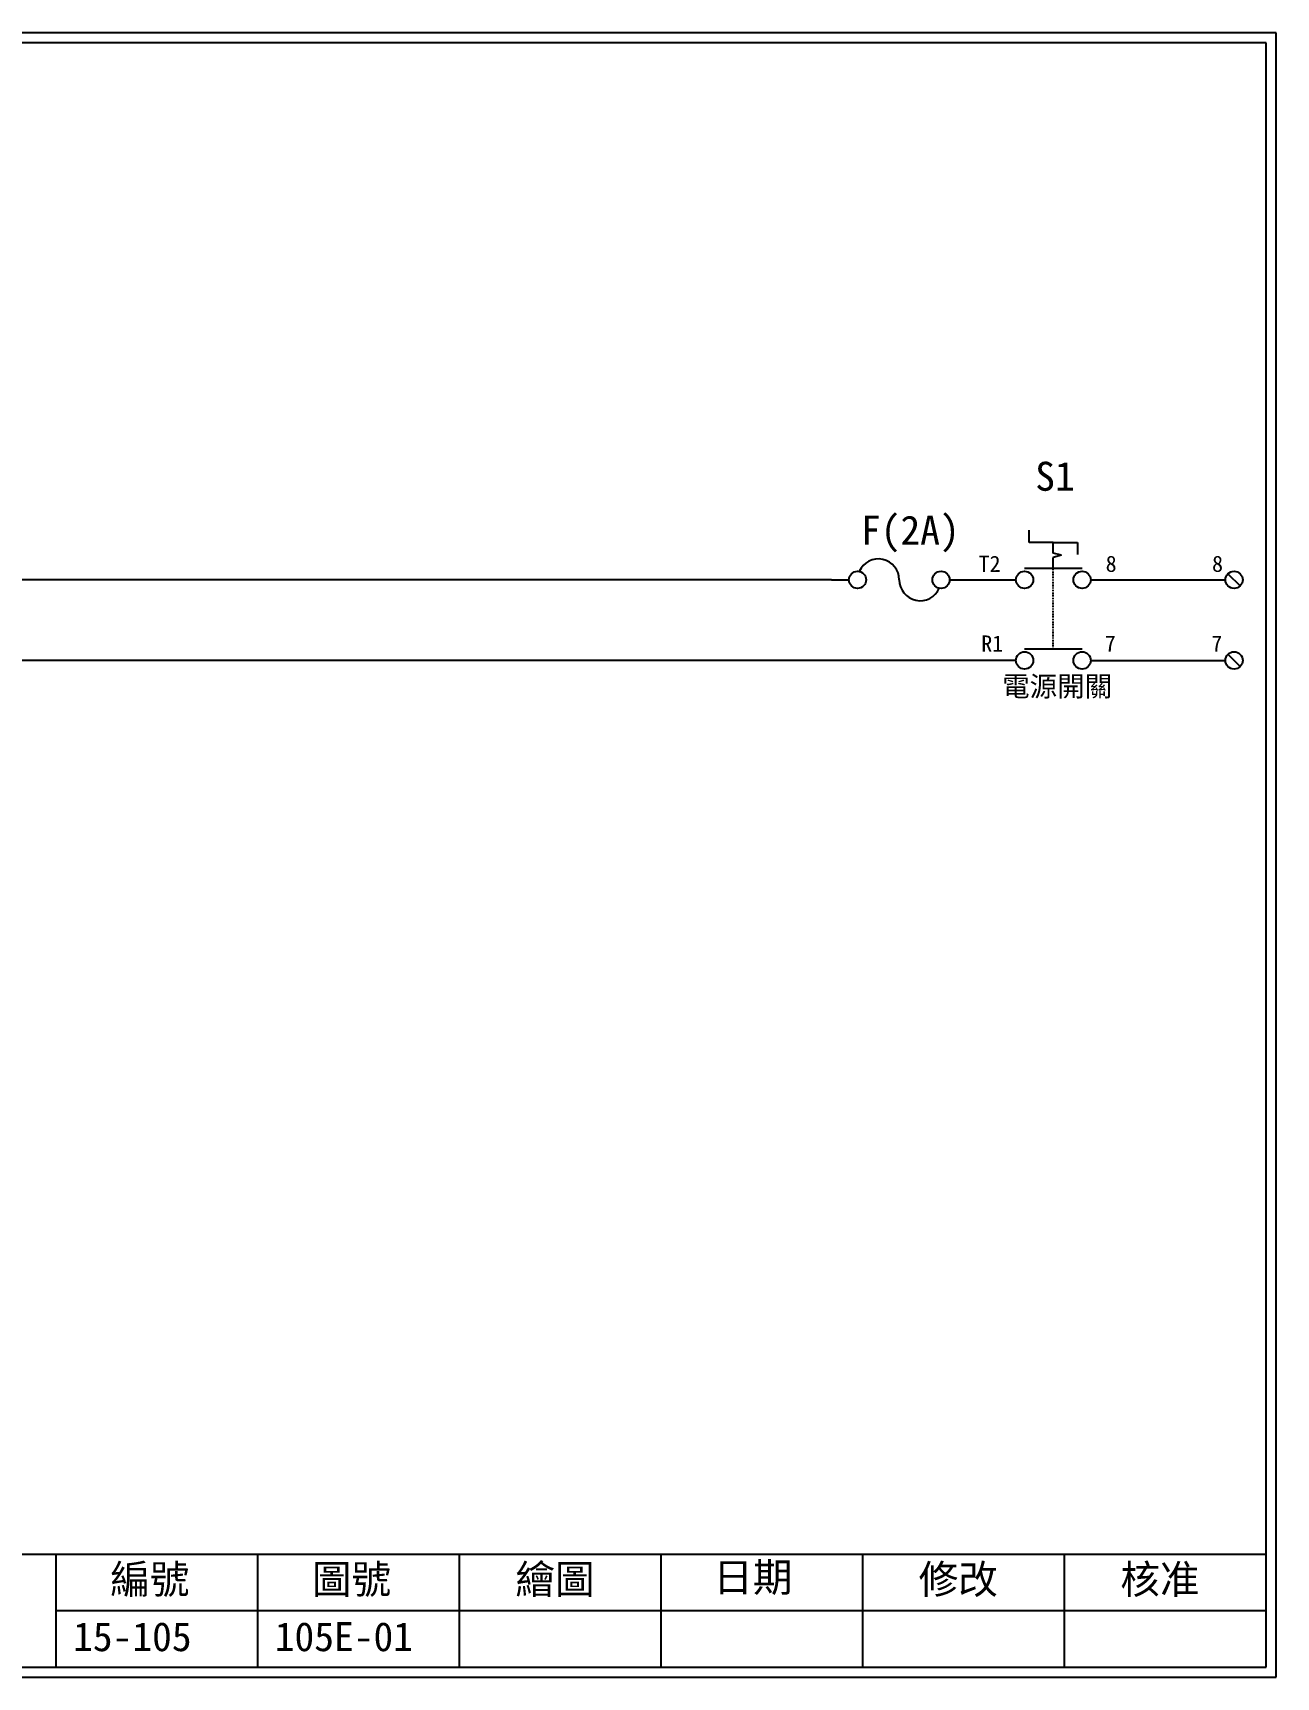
# Model space of a CAD drawing. Extents: x 10 to 297, y 3 to 207.
# Drawn here: x 142.9 to 297, y 3 to 207 of the extents above; entities that cross this region are included whole.
import ezdxf

# ---------------------------------------------------------------- set-up
doc = ezdxf.new("R2010")
doc.units = 0
doc.linetypes.add('DASHED', pattern=[0.2, 0.1, -0.1])
doc.layers.get('0').update_dxf_attribs({"linetype": 'CONTINUOUS'})
for name, color, linetype in [('7', 7, 'CONTINUOUS'), ('圖框層', 7, 'CONTINUOUS'), ('標尺寸層', 3, 'CONTINUOUS')]:
    doc.layers.add(name, color=color, linetype=linetype)
doc.styles.add('CNS', font='romanc.shx', dxfattribs={"bigfont": 'chineset.shx'})
doc.styles.add('STSL', font='kaiu.ttf')

# ---------------------------------------------------------------- blocks, each defined once
blk = doc.blocks.new('FUSE')
at = {"color": 7}
for p, q in [((0, 0), (2.14, 0)), ((14.64, 0), (16.78, 0))]:
    blk.add_line(p, q, dxfattribs=at)
for centre in [(3.21, 0), (13.56, 0)]:
    blk.add_circle(centre, 1.07)
for centre, start, end in [((5.8, 0), 0, 156.116), ((10.98, 0), 180, 336.116)]:
    blk.add_arc(centre, 2.59, start, end, dxfattribs=at)

msp = doc.modelspace()

# ---------------------------------------------------------------- linework, layer by layer
for p, q in [((266.38, 143.77), (266.38, 145.27)), ((269.38, 143.77), (266.38, 143.77)), ((269.38, 143.77), (272.38, 143.77)), ((272.38, 143.77), (272.38, 142.27)), ((270.38, 142.16), (269.38, 142.43)), ((270.38, 142.16), (269.38, 141.89)), ((241.9, 139.12), (42.17, 139.12)), ((256.53, 139.12), (264.74, 139.12)), ((258.68, 139.12), (264.74, 139.12)), ((264.74, 129.12), (22.17, 129.12))]:
    msp.add_line(p, q)
at = {"layer": '7'}
for p, q in [((269.38, 142.43), (269.38, 143.77)), ((269.38, 140.55), (269.38, 141.89)), ((265.82, 140.55), (272.95, 140.55)), ((265.82, 130.55), (272.95, 130.55))]:
    msp.add_line(p, q, dxfattribs=at)
at = {"layer": '7', "linetype": 'DASHED'}
msp.add_line((269.38, 130.55), (269.38, 140.55), dxfattribs=at)
at = {"layer": '7'}
for centre in [(265.82, 139.12), (272.95, 139.12), (291.79, 139.12), (265.82, 129.12), (272.95, 129.12), (291.79, 129.12)]:
    msp.add_circle(centre, 1.07, dxfattribs=at)
at = {"layer": '圖框層', "color": 7}
for p, q in [((297, 206.97), (10, 206.97)), ((297, 3), (297, 206.97)), ((295.75, 205.72), (11.25, 205.72)), ((295.75, 4.25), (295.75, 205.72)), ((11.25, 18.25), (295.75, 18.25)), ((145.75, 4.25), (145.75, 18.25)), ((170.75, 4.25), (170.75, 18.25)), ((195.75, 4.25), (195.75, 18.25)), ((220.75, 4.25), (220.75, 18.25)), ((245.75, 4.25), (245.75, 18.25)), ((270.75, 4.25), (270.75, 18.25)), ((145.75, 11.25), (295.75, 11.25)), ((11.25, 4.25), (295.75, 4.25)), ((10, 3), (297, 3))]:
    msp.add_line(p, q, dxfattribs=at)
at = {"layer": '標尺寸層', "color": 7}
for p, q in [((274.03, 139.12), (290.72, 139.12)), ((291.03, 139.88), (292.54, 138.36)), ((274.03, 129.12), (290.72, 129.12)), ((291.03, 129.88), (292.54, 128.36))]:
    msp.add_line(p, q, dxfattribs=at)

# ---------------------------------------------------------------- block references
at = {"color": 7}
msp.add_blockref('FUSE', (241.9, 139.12), dxfattribs=at)

# ---------------------------------------------------------------- texts
at = {"layer": '圖框層', "color": 4, "style": 'STSL'}
for s, height, p in [('S1', 3.6, (267.14, 150.17)), ('F(2A)', 3.6, (245.53, 143.49)), ('T2', 2, (260.12, 140.11)), ('8', 2, (275.87, 140.11)), ('8', 2, (289.06, 140.11)), ('R1', 2, (260.45, 130.22)), ('7', 2, (275.77, 130.22)), ('7', 2, (288.97, 130.22)), ('編號', 3.6, (152.47, 13.34)), ('圖號', 3.6, (177.47, 13.34)), ('繪圖', 3.6, (202.69, 13.34)), ('日期', 3.6, (227.22, 13.59)), ('修改', 3.6, (252.69, 13.34)), ('核准', 3.6, (277.69, 13.34)), ('15-105', 3.6, (147.86, 6.22)), ('105E-01', 3.6, (172.86, 6.22))]:
    msp.add_text(s, height=height, dxfattribs=at).set_placement(p)
at = {"layer": '標尺寸層', "color": 7, "insert": (263.04, 127.16), "char_height": 2.5, "width": 14.0847, "attachment_point": 1, "style": 'CNS'}
msp.add_mtext('{\\fDFKai-SB|b0|i0|c136|p65;電源開關}', dxfattribs=at)

doc.saveas('drawing.dxf')
